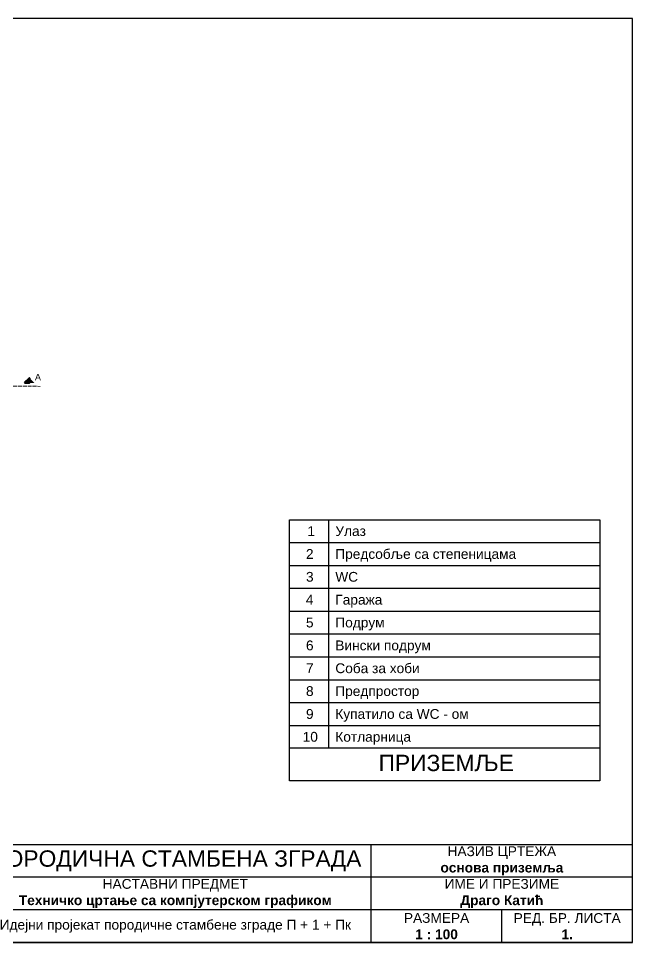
# Model space of a CAD drawing. Header units: centimetres. Extents: x -479 to 3351, y -1141 to 1689.
# Drawn here: x 1471 to 3351, y -1141 to 1689 of the extents above; entities that cross this region are included whole.
import ezdxf

# ---------------------------------------------------------------- set-up
doc = ezdxf.new("R2010")
doc.units = ezdxf.units.CM
doc.linetypes.add('ACAD_ISO02W100', pattern=[15, 12, -3])
for name, color, linetype, lineweight in [('Isprekidana', 251, 'ACAD_ISO02W100', 20), ('Konture', 250, 'Continuous', 50), ('Konture @ 1', 250, 'Continuous', 50), ('Sastavnica', 250, 'Continuous', 30), ('Sastavnica @ 1', 250, 'Continuous', 30)]:
    doc.layers.add(name, color=color, linetype=linetype, lineweight=lineweight)
doc.layers.add('Pomocne', color=2, linetype='Continuous')
doc.styles.add('teskt_stil', font='arial_2.ttf', dxfattribs={"height": 3})

# ---------------------------------------------------------------- blocks, each defined once
blk = doc.blocks.new('ghnghh')
at = {"layer": 'Sastavnica'}
blk.add_lwpolyline([(2178.06, -183.29), (2561.06, -183.29), (2561.06, 99.71), (2178.06, 99.71)], close=True, dxfattribs=at)
for points in [[(2456.06, -133.79), (2456.06, -53.79), (2551.06, -53.79)], [(2468.06, -123.79), (2468.06, -53.79)], [(2551.06, -53.79), (2551.06, -133.79)], [(2456.06, -60.79), (2551.06, -60.79)], [(2456.06, -67.79), (2551.06, -67.79)], [(2456.06, -74.79), (2551.06, -74.79)], [(2456.06, -81.79), (2551.06, -81.79)], [(2456.06, -88.79), (2551.06, -88.79)], [(2456.06, -95.79), (2551.06, -95.79)], [(2456.06, -102.79), (2551.06, -102.79)], [(2456.06, -109.79), (2551.06, -109.79)], [(2456.06, -116.79), (2551.06, -116.79)], [(2551.06, -123.79), (2456.06, -123.79)], [(2551.06, -133.79), (2456.06, -133.79)], [(2361.06, -153.29), (2561.06, -153.29)], [(2481.06, -183.29), (2481.06, -153.29)], [(2561.06, -163.29), (2361.06, -163.29)], [(2561.06, -173.29), (2361.06, -173.29)], [(2521.06, -183.29), (2521.06, -173.29)], [(2561.06, -183.29), (2361.06, -183.29)]]:
    blk.add_lwpolyline(points, dxfattribs=at)
at = {"layer": 'Sastavnica @ 1', "style": 'teskt_stil'}
for s, width, gutter_width, insert, char_height, attachment_point in [('\\pi5.4475;1', 12, 15, (2456.06, -55.79), 3, 1), ('{\\fArial|b0|i0|c204|p34;Улаз}', 83, 15, (2470.06, -55.79), 3, 1), ('\\pi5.0065;2', 12, 15, (2456.06, -62.79), 3, 1), ('{\\fArial|b0|i0|c204|p34;Предсобље са степеницама}', 83, 15, (2470.06, -62.79), 3, 1), ('\\pi5.0177;3', 12, 15, (2456.06, -69.79), 3, 1), ('WC', 83, 15, (2470.06, -69.79), 3, 1), ('\\pi4.9625;4', 12, 15, (2456.06, -76.79), 3, 1), ('{\\fArial|b0|i0|c204|p34;Гаража}', 83, 15, (2470.06, -76.79), 3, 1), ('\\pi5.0055;5', 12, 15, (2456.06, -83.79), 3, 1), ('{\\fArial|b0|i0|c204|p34;Подрум}', 83, 15, (2470.06, -83.79), 3, 1), ('\\pi5.0095;6', 12, 15, (2456.06, -90.79), 3, 1), ('{\\fArial|b0|i0|c204|p34;Вински подрум}', 83, 15, (2470.06, -90.79), 3, 1), ('\\pi5.029;7', 12, 15, (2456.06, -97.79), 3, 1), ('{\\fArial|b0|i0|c204|p34;Соба за хоби}', 83, 15, (2470.06, -97.79), 3, 1), ('\\pi5.0116;8', 12, 15, (2456.06, -104.79), 3, 1), ('{\\fArial|b0|i0|c204|p34;Предпростор}', 83, 15, (2470.06, -104.79), 3, 1), ('\\pi5.0136;9', 12, 15, (2456.06, -111.79), 3, 1), ('{\\fArial|b0|i0|c204|p34;Купатило са }WC {\\fArial|b0|i0|c204|p34;- ом}', 83, 15, (2470.06, -111.79), 3, 1), ('\\pi3.9976;10', 12, 15, (2456.06, -118.79), 3, 1), ('{\\fArial|b0|i0|c204|p34;Котларница}', 83, 15, (2470.06, -118.79), 3, 1), ('\\pi27.241;{\\fArial|b0|i0|c204|p34;ПРИЗЕМЉЕ}', 95, 15, (2456.06, -125.79), 5, 1), ('{\\fArial|b0|i0|c204|p34;ПОРОДИЧНА СТАМБЕНА ЗГРАДА}', 120, 100, (2421.06, -158.29), 5, 5), ('{\\fArial|b0|i0|c204|p34;НАЗИВ ЦРТЕЖА\\P\\fArial|b1|i0|c204|p34;основа приземља}', 80, 15, (2521.06, -158.29), 3, 5), ('{\\fArial|b0|i0|c204|p34;НАСТАВНИ ПРЕДМЕТ\\P\\fArial|b1|i0|c204|p34;Техничко цртање са компјутерском графиком}', 120, 15, (2421.06, -168.29), 3, 5), ('{\\fArial|b0|i0|c204|p34;ИМЕ И ПРЕЗИМЕ\\P\\fArial|b1|i0|c204|p34;Драго Катић}', 80, 15, (2521.06, -168.29), 3, 5), ('{\\fArial|b0|i0|c204|p34;РАЗМЕРА\\P\\fArial|b1|i0|c204|p34;1 : 100}', 40, 15, (2501.06, -178.29), 3, 5), ('{\\fArial|b0|i0|c204|p34;РЕД. БР. ЛИСТА\\P\\fArial|b1|i0|c204|p34;1.}', 40, 15, (2541.06, -178.29), 3, 5), ('{\\fArial|b0|i0|c204|p34;Идејни пројекат породичне стамбене зграде П + 1 + Пк}', 120, 15, (2421.06, -178.29), 3, 5)]:
    blk.add_mtext_dynamic_manual_height_columns(s, width=width, gutter_width=gutter_width, heights=[0], dxfattribs=dict(at, insert=insert, char_height=char_height, attachment_point=attachment_point))

msp = doc.modelspace()

# ---------------------------------------------------------------- hatches: boundary and pattern name
at = {"layer": 'Konture'}
h = msp.add_hatch(color=250, dxfattribs=at)
h.dxf.hatch_style = 1
h.paths.add_polyline_path([(1504.8, 587.8), (1504.8, 572.8), (1519.8, 572.8)])
h.paths.add_polyline_path([(1504.8, 587.8), (1489.8, 572.8), (1504.8, 572.8)])

# ---------------------------------------------------------------- linework, layer by layer
at = {"layer": 'Isprekidana', "color": 250}
msp.add_lwpolyline([(-42.7, 162.3), (1109.5, 166.8), (1109.5, 566.8), (1537.3, 562.3)], dxfattribs=at)
at = {"layer": 'Konture', "color": 250}
msp.add_lwpolyline([(1489.8, 572.8), (1504.8, 572.8), (1504.8, 587.8), (1489.8, 572.8)], dxfattribs=at)

# ---------------------------------------------------------------- block references
at = {"layer": 'Pomocne', "color": 250, "xscale": 10, "yscale": 10, "zscale": 10}
msp.add_blockref('ghnghh', (-22259.2, 691.8), dxfattribs=at)

# ---------------------------------------------------------------- texts
at = {"layer": 'Konture @ 1', "color": 250, "insert": (1521.4, 600.5), "char_height": 20, "attachment_point": 1, "style": 'teskt_stil'}
msp.add_mtext_dynamic_manual_height_columns('A', width=15.96, gutter_width=15, heights=[0], dxfattribs=at)

doc.saveas('drawing.dxf')
